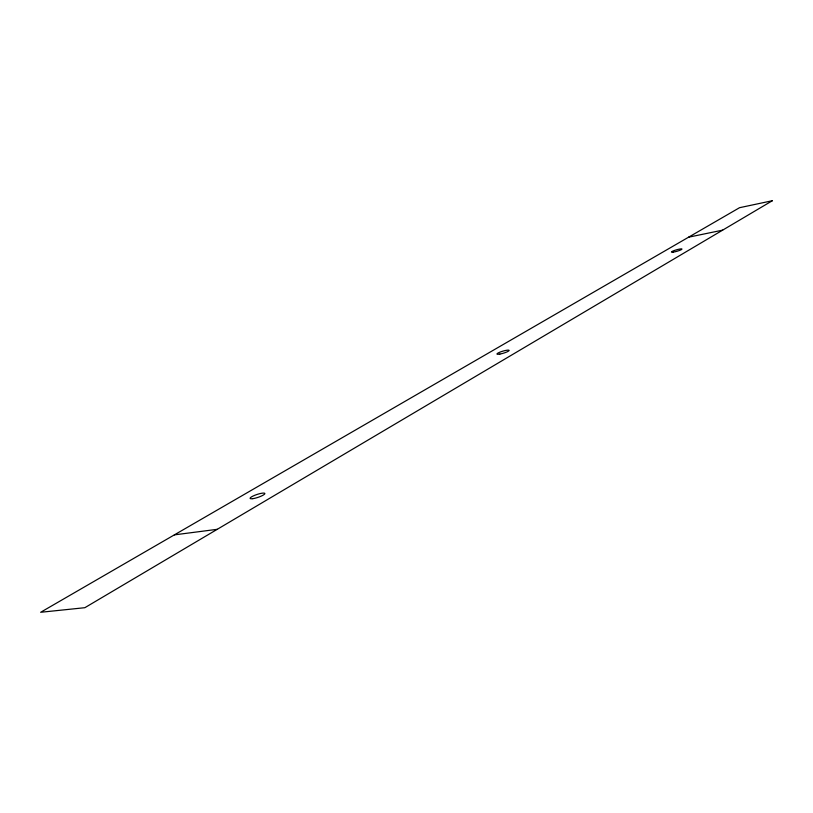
<?xml version="1.0" encoding="UTF-8"?>
<svg xmlns="http://www.w3.org/2000/svg" width="813" height="813" viewBox="0 0 813 813"><rect width="100%" height="100%" fill="white"/><g stroke="black" fill="none" stroke-linecap="round" stroke-linejoin="round"><path stroke-width="1.22" d="M688.621 237.183L722.635 230.15M174.389 534.863L217.264 529.314M772.35 200.72L84.847 607.697L40.65 612.28L739.535 207.701L772.35 200.72M673.245 252.121A5.478 0.772 -15.9 0 0 681.894 249.266A5.478 0.772 -15.9 0 0 675.024 250.262A5.478 0.772 -15.9 0 0 673.245 252.121M252.813 498.664A7.784 1.535 -18.4 0 0 264.784 493.857A7.784 1.535 -18.4 0 0 254.815 495.269A7.784 1.535 -18.4 0 0 252.813 498.664M499.843 354.082A6.382 1.067 -16.7 0 0 509.162 350.454A6.382 1.067 -16.7 0 0 500.107 352.08A6.382 1.067 -16.7 0 0 499.843 354.082"/></g></svg>
